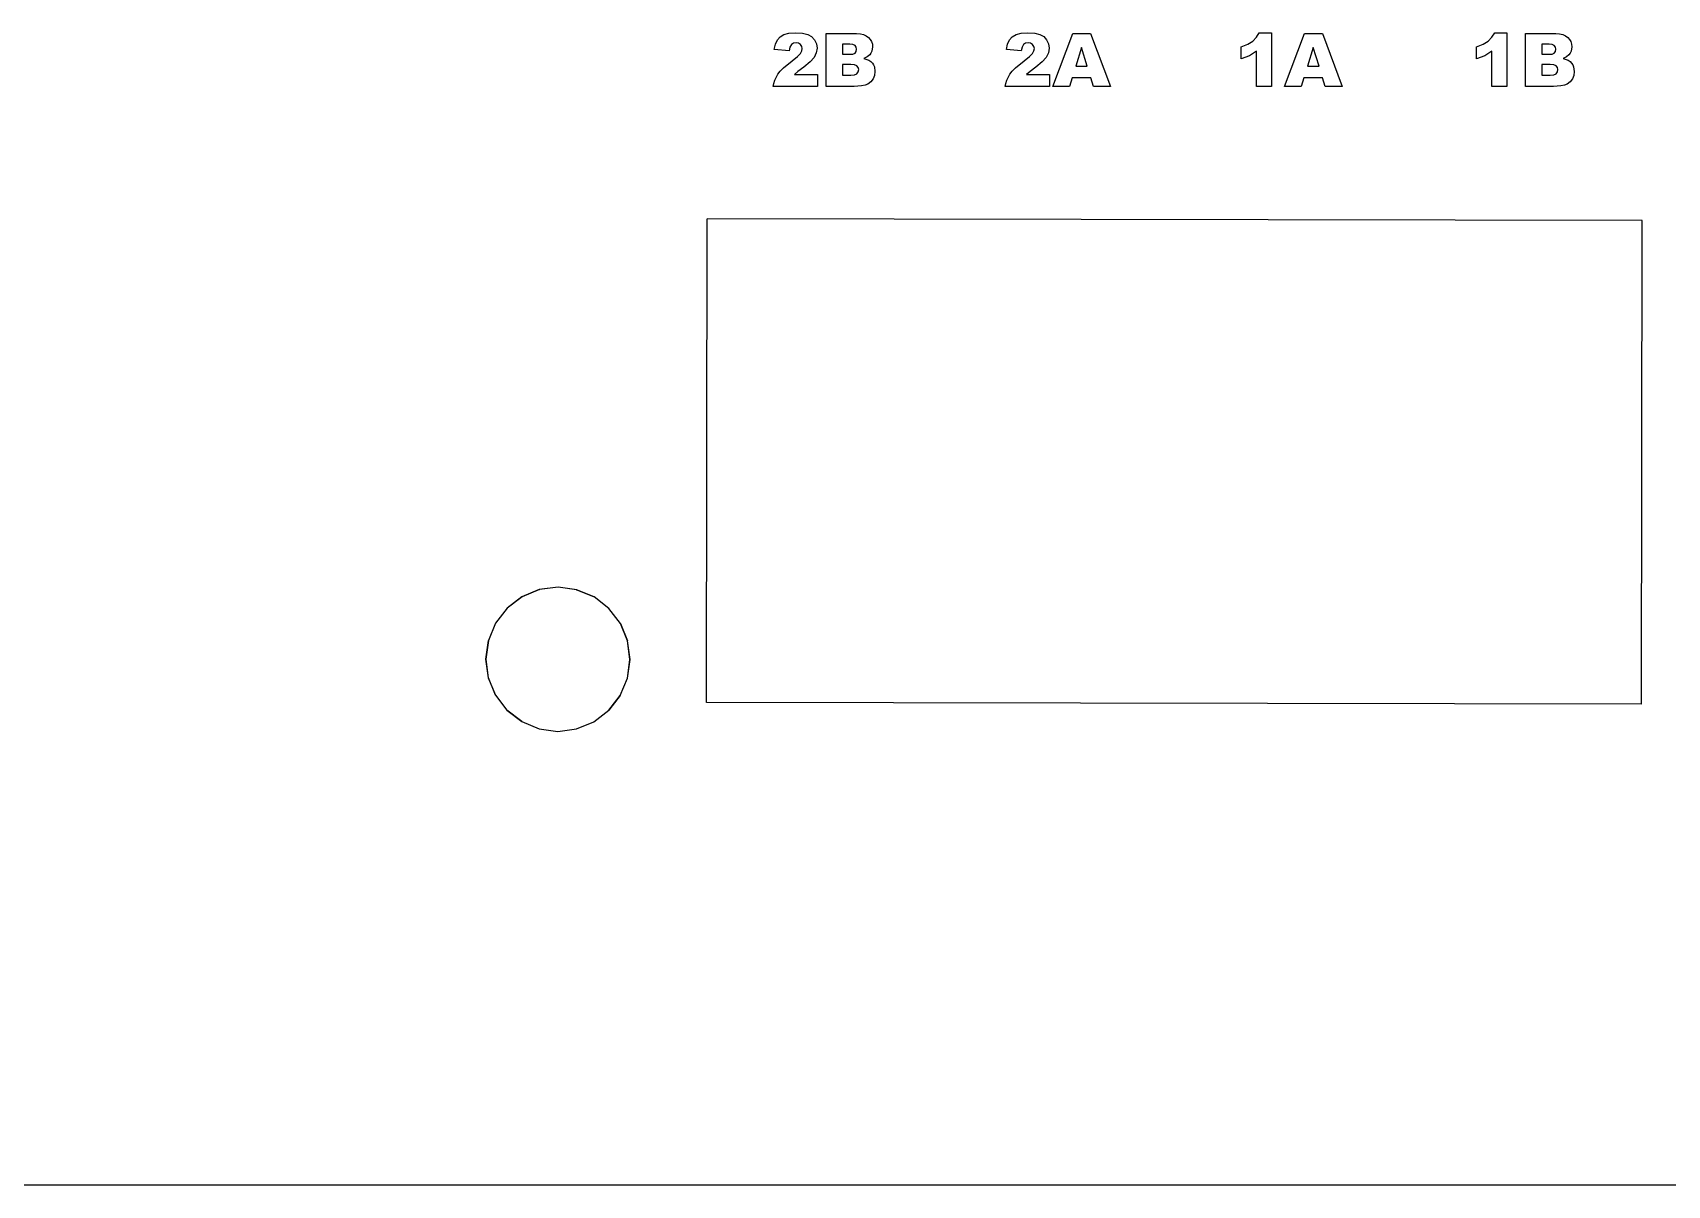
# Model space of a CAD drawing. Header units: metres. Extents: x 0 to 5.2, y 0 to 2.14.
# Drawn here: x 2.843 to 4.385, y 0 to 1.088 of the extents above; entities that cross this region are included whole.
import ezdxf

# ---------------------------------------------------------------- set-up
doc = ezdxf.new("R2010")
doc.units = ezdxf.units.M

msp = doc.modelspace()

# ---------------------------------------------------------------- linework, layer by layer
at = {"layer": '1A'}
for p, q in [((3.9893, 1.0774, 0.0626), (3.994, 1.0803, 0.0626)), ((3.9893, 1.0774, 0.0946), (3.994, 1.0803, 0.0946)), ((3.994, 1.0803, 0.0626), (3.9975, 1.0839, 0.0626)), ((3.994, 1.0803, 0.0946), (3.9975, 1.0839, 0.0946)), ((3.994, 1.0803, 0.0626), (3.994, 1.0803, 0.0946)), ((3.9975, 1.0839, 0.0626), (4.0002, 1.0882, 0.0626)), ((3.9975, 1.0839, 0.0946), (4.0002, 1.0882, 0.0946)), ((3.9975, 1.0839, 0.0626), (3.9975, 1.0839, 0.0946)), ((4.0002, 1.0882, 0.0626), (4.0117, 1.0882, 0.0626)), ((4.0002, 1.0882, 0.0946), (4.0117, 1.0882, 0.0946)), ((4.0002, 1.0882, 0.0626), (4.0002, 1.0882, 0.0946)), ((4.0117, 1.0882, 0.0626), (4.0117, 1.0374, 0.0625)), ((4.0117, 1.0882, 0.0946), (4.0117, 1.0374, 0.0945)), ((4.0117, 1.0882, 0.0626), (4.0117, 1.0882, 0.0946)), ((4.024, 1.0374, 0.0625), (4.0428, 1.0874, 0.0626)), ((4.024, 1.0374, 0.0945), (4.0428, 1.0874, 0.0946)), ((4.0428, 1.0874, 0.0626), (4.0597, 1.0874, 0.0626)), ((4.0428, 1.0874, 0.0946), (4.0597, 1.0874, 0.0946)), ((4.0428, 1.0874, 0.0626), (4.0428, 1.0874, 0.0946)), ((4.0597, 1.0874, 0.0626), (4.0784, 1.0374, 0.0625)), ((4.0597, 1.0874, 0.0946), (4.0784, 1.0374, 0.0945)), ((4.0597, 1.0874, 0.0626), (4.0597, 1.0874, 0.0946)), ((3.983, 1.0748, 0.0626), (3.9893, 1.0774, 0.0626)), ((3.983, 1.0748, 0.0946), (3.9893, 1.0774, 0.0946)), ((3.983, 1.0634, 0.0626), (3.983, 1.0748, 0.0626)), ((3.983, 1.0634, 0.0946), (3.983, 1.0748, 0.0946)), ((3.983, 1.0748, 0.0626), (3.983, 1.0748, 0.0946)), ((3.991, 1.0665, 0.0626), (3.983, 1.0634, 0.0626)), ((3.991, 1.0665, 0.0946), (3.983, 1.0634, 0.0946)), ((3.9893, 1.0774, 0.0626), (3.9893, 1.0774, 0.0946)), ((3.9976, 1.0707, 0.0626), (3.991, 1.0665, 0.0626)), ((3.9976, 1.0707, 0.0946), (3.991, 1.0665, 0.0946)), ((3.991, 1.0665, 0.0626), (3.991, 1.0665, 0.0946)), ((3.9976, 1.0374, 0.0625), (3.9976, 1.0707, 0.0626)), ((3.9976, 1.0374, 0.0945), (3.9976, 1.0707, 0.0946)), ((3.9976, 1.0707, 0.0626), (3.9976, 1.0707, 0.0946)), ((4.051, 1.0744, 0.0626), (4.0456, 1.0565, 0.0625)), ((4.051, 1.0744, 0.0946), (4.0456, 1.0565, 0.0945)), ((4.0566, 1.0565, 0.0625), (4.051, 1.0744, 0.0626)), ((4.0566, 1.0565, 0.0945), (4.051, 1.0744, 0.0946)), ((4.051, 1.0744, 0.0626), (4.051, 1.0744, 0.0946)), ((3.983, 1.0634, 0.0626), (3.983, 1.0634, 0.0946)), ((4.0456, 1.0565, 0.0625), (4.0566, 1.0565, 0.0625)), ((4.0456, 1.0565, 0.0945), (4.0566, 1.0565, 0.0945)), ((4.0456, 1.0565, 0.0625), (4.0456, 1.0565, 0.0945)), ((4.0566, 1.0565, 0.0625), (4.0566, 1.0565, 0.0945)), ((4.0117, 1.0374, 0.0625), (3.9976, 1.0374, 0.0625)), ((4.0117, 1.0374, 0.0945), (3.9976, 1.0374, 0.0945)), ((3.9976, 1.0374, 0.0625), (3.9976, 1.0374, 0.0945)), ((4.0117, 1.0374, 0.0625), (4.0117, 1.0374, 0.0945)), ((4.0398, 1.0374, 0.0625), (4.024, 1.0374, 0.0625)), ((4.0398, 1.0374, 0.0945), (4.024, 1.0374, 0.0945)), ((4.024, 1.0374, 0.0625), (4.024, 1.0374, 0.0945)), ((4.0422, 1.0456, 0.0625), (4.0398, 1.0374, 0.0625)), ((4.0422, 1.0456, 0.0945), (4.0398, 1.0374, 0.0945)), ((4.0398, 1.0374, 0.0625), (4.0398, 1.0374, 0.0945)), ((4.0598, 1.0456, 0.0625), (4.0422, 1.0456, 0.0625)), ((4.0598, 1.0456, 0.0945), (4.0422, 1.0456, 0.0945)), ((4.0422, 1.0456, 0.0625), (4.0422, 1.0456, 0.0945)), ((4.0623, 1.0374, 0.0625), (4.0598, 1.0456, 0.0625)), ((4.0623, 1.0374, 0.0945), (4.0598, 1.0456, 0.0945)), ((4.0598, 1.0456, 0.0625), (4.0598, 1.0456, 0.0945)), ((4.0784, 1.0374, 0.0625), (4.0623, 1.0374, 0.0625)), ((4.0784, 1.0374, 0.0945), (4.0623, 1.0374, 0.0945)), ((4.0623, 1.0374, 0.0625), (4.0623, 1.0374, 0.0945)), ((4.0784, 1.0374, 0.0625), (4.0784, 1.0374, 0.0945))]:
    msp.add_line(p, q, dxfattribs=at)
at = {"layer": '1B'}
for p, q in [((4.2115, 1.0774, 0.0626), (4.2162, 1.0803, 0.0626)), ((4.2115, 1.0774, 0.0946), (4.2162, 1.0803, 0.0946)), ((4.2162, 1.0803, 0.0626), (4.2197, 1.0839, 0.0626)), ((4.2162, 1.0803, 0.0946), (4.2197, 1.0839, 0.0946)), ((4.2162, 1.0803, 0.0626), (4.2162, 1.0803, 0.0946)), ((4.2197, 1.0839, 0.0626), (4.2224, 1.0882, 0.0626)), ((4.2197, 1.0839, 0.0946), (4.2224, 1.0882, 0.0946)), ((4.2197, 1.0839, 0.0626), (4.2197, 1.0839, 0.0946)), ((4.2224, 1.0882, 0.0626), (4.2339, 1.0882, 0.0626)), ((4.2224, 1.0882, 0.0946), (4.2339, 1.0882, 0.0946)), ((4.2224, 1.0882, 0.0626), (4.2224, 1.0882, 0.0946)), ((4.2339, 1.0882, 0.0626), (4.2339, 1.0374, 0.0625)), ((4.2339, 1.0882, 0.0946), (4.2339, 1.0374, 0.0945)), ((4.2339, 1.0882, 0.0626), (4.2339, 1.0882, 0.0946)), ((4.2513, 1.0874, 0.0626), (4.2802, 1.0874, 0.0626)), ((4.2513, 1.0374, 0.0625), (4.2513, 1.0874, 0.0626)), ((4.2513, 1.0874, 0.0946), (4.2802, 1.0874, 0.0946)), ((4.2513, 1.0374, 0.0945), (4.2513, 1.0874, 0.0946)), ((4.2513, 1.0874, 0.0626), (4.2513, 1.0874, 0.0946)), ((4.2802, 1.0874, 0.0626), (4.2836, 1.0872, 0.0626)), ((4.2802, 1.0874, 0.0946), (4.2836, 1.0872, 0.0946)), ((4.2802, 1.0874, 0.0626), (4.2802, 1.0874, 0.0946)), ((4.2836, 1.0872, 0.0626), (4.2866, 1.0865, 0.0626)), ((4.2836, 1.0872, 0.0946), (4.2866, 1.0865, 0.0946)), ((4.2836, 1.0872, 0.0626), (4.2836, 1.0872, 0.0946)), ((4.2866, 1.0865, 0.0626), (4.2891, 1.0854, 0.0626)), ((4.2866, 1.0865, 0.0946), (4.2891, 1.0854, 0.0946)), ((4.2866, 1.0865, 0.0626), (4.2866, 1.0865, 0.0946)), ((4.2891, 1.0854, 0.0626), (4.2913, 1.0838, 0.0626)), ((4.2891, 1.0854, 0.0946), (4.2913, 1.0838, 0.0946)), ((4.2891, 1.0854, 0.0626), (4.2891, 1.0854, 0.0946)), ((4.2913, 1.0838, 0.0626), (4.293, 1.0819, 0.0626)), ((4.2913, 1.0838, 0.0946), (4.293, 1.0819, 0.0946)), ((4.2913, 1.0838, 0.0626), (4.2913, 1.0838, 0.0946)), ((4.293, 1.0819, 0.0626), (4.2942, 1.0798, 0.0626)), ((4.293, 1.0819, 0.0946), (4.2942, 1.0798, 0.0946)), ((4.293, 1.0819, 0.0626), (4.293, 1.0819, 0.0946)), ((4.2052, 1.0748, 0.0626), (4.2115, 1.0774, 0.0626)), ((4.2052, 1.0748, 0.0946), (4.2115, 1.0774, 0.0946)), ((4.2052, 1.0634, 0.0626), (4.2052, 1.0748, 0.0626)), ((4.2052, 1.0634, 0.0946), (4.2052, 1.0748, 0.0946)), ((4.2052, 1.0748, 0.0626), (4.2052, 1.0748, 0.0946)), ((4.2132, 1.0665, 0.0626), (4.2052, 1.0634, 0.0626)), ((4.2132, 1.0665, 0.0946), (4.2052, 1.0634, 0.0946)), ((4.2115, 1.0774, 0.0626), (4.2115, 1.0774, 0.0946)), ((4.2198, 1.0707, 0.0626), (4.2132, 1.0665, 0.0626)), ((4.2198, 1.0707, 0.0946), (4.2132, 1.0665, 0.0946)), ((4.2132, 1.0665, 0.0626), (4.2132, 1.0665, 0.0946)), ((4.2198, 1.0374, 0.0625), (4.2198, 1.0707, 0.0626)), ((4.2198, 1.0374, 0.0945), (4.2198, 1.0707, 0.0946)), ((4.2198, 1.0707, 0.0626), (4.2198, 1.0707, 0.0946)), ((4.2737, 1.0773, 0.0626), (4.2669, 1.0773, 0.0626)), ((4.2669, 1.0773, 0.0626), (4.2669, 1.0678, 0.0626)), ((4.2737, 1.0773, 0.0946), (4.2669, 1.0773, 0.0946)), ((4.2669, 1.0773, 0.0946), (4.2669, 1.0678, 0.0946)), ((4.2669, 1.0773, 0.0626), (4.2669, 1.0773, 0.0946)), ((4.2669, 1.0678, 0.0626), (4.2736, 1.0678, 0.0626)), ((4.2669, 1.0678, 0.0946), (4.2736, 1.0678, 0.0946)), ((4.2669, 1.0678, 0.0626), (4.2669, 1.0678, 0.0946)), ((4.2736, 1.0678, 0.0626), (4.2766, 1.0681, 0.0626)), ((4.2736, 1.0678, 0.0946), (4.2766, 1.0681, 0.0946)), ((4.2736, 1.0678, 0.0626), (4.2736, 1.0678, 0.0946)), ((4.2767, 1.077, 0.0626), (4.2737, 1.0773, 0.0626)), ((4.2767, 1.077, 0.0946), (4.2737, 1.0773, 0.0946)), ((4.2737, 1.0773, 0.0626), (4.2737, 1.0773, 0.0946)), ((4.2766, 1.0681, 0.0626), (4.2786, 1.069, 0.0626)), ((4.2766, 1.0681, 0.0946), (4.2786, 1.069, 0.0946)), ((4.2766, 1.0681, 0.0626), (4.2766, 1.0681, 0.0946)), ((4.2786, 1.076, 0.0626), (4.2767, 1.077, 0.0626)), ((4.2786, 1.076, 0.0946), (4.2767, 1.077, 0.0946)), ((4.2767, 1.077, 0.0626), (4.2767, 1.077, 0.0946)), ((4.2797, 1.0746, 0.0626), (4.2786, 1.076, 0.0626)), ((4.2797, 1.0746, 0.0946), (4.2786, 1.076, 0.0946)), ((4.2786, 1.076, 0.0626), (4.2786, 1.076, 0.0946)), ((4.2786, 1.069, 0.0626), (4.2797, 1.0705, 0.0626)), ((4.2786, 1.069, 0.0946), (4.2797, 1.0705, 0.0946)), ((4.2786, 1.069, 0.0626), (4.2786, 1.069, 0.0946)), ((4.28, 1.0726, 0.0626), (4.2797, 1.0746, 0.0626)), ((4.28, 1.0726, 0.0946), (4.2797, 1.0746, 0.0946)), ((4.2797, 1.0746, 0.0626), (4.2797, 1.0746, 0.0946)), ((4.2797, 1.0705, 0.0626), (4.28, 1.0726, 0.0626)), ((4.2797, 1.0705, 0.0946), (4.28, 1.0726, 0.0946)), ((4.2797, 1.0705, 0.0626), (4.2797, 1.0705, 0.0946)), ((4.28, 1.0726, 0.0626), (4.28, 1.0726, 0.0946)), ((4.2901, 1.0654, 0.0626), (4.287, 1.064, 0.0626)), ((4.2901, 1.0654, 0.0946), (4.287, 1.064, 0.0946)), ((4.2924, 1.0673, 0.0626), (4.2901, 1.0654, 0.0626)), ((4.2924, 1.0673, 0.0946), (4.2901, 1.0654, 0.0946)), ((4.2901, 1.0654, 0.0626), (4.2901, 1.0654, 0.0946)), ((4.2936, 1.069, 0.0626), (4.2924, 1.0673, 0.0626)), ((4.2936, 1.069, 0.0946), (4.2924, 1.0673, 0.0946)), ((4.2924, 1.0673, 0.0626), (4.2924, 1.0673, 0.0946)), ((4.2945, 1.0708, 0.0626), (4.2936, 1.069, 0.0626)), ((4.2945, 1.0708, 0.0946), (4.2936, 1.069, 0.0946)), ((4.2936, 1.069, 0.0626), (4.2936, 1.069, 0.0946)), ((4.2942, 1.0798, 0.0626), (4.2949, 1.0775, 0.0626)), ((4.2942, 1.0798, 0.0946), (4.2949, 1.0775, 0.0946)), ((4.2942, 1.0798, 0.0626), (4.2942, 1.0798, 0.0946)), ((4.2952, 1.0749, 0.0626), (4.2945, 1.0708, 0.0626)), ((4.2952, 1.0749, 0.0946), (4.2945, 1.0708, 0.0946)), ((4.2945, 1.0708, 0.0626), (4.2945, 1.0708, 0.0946)), ((4.2949, 1.0775, 0.0626), (4.2952, 1.0749, 0.0626)), ((4.2949, 1.0775, 0.0946), (4.2952, 1.0749, 0.0946)), ((4.2949, 1.0775, 0.0626), (4.2949, 1.0775, 0.0946)), ((4.2952, 1.0749, 0.0626), (4.2952, 1.0749, 0.0946)), ((4.2052, 1.0634, 0.0626), (4.2052, 1.0634, 0.0946)), ((4.2747, 1.0583, 0.0625), (4.2669, 1.0583, 0.0625)), ((4.2669, 1.0583, 0.0625), (4.2669, 1.0481, 0.0625)), ((4.2747, 1.0583, 0.0945), (4.2669, 1.0583, 0.0945)), ((4.2669, 1.0583, 0.0945), (4.2669, 1.0481, 0.0945)), ((4.2669, 1.0583, 0.0625), (4.2669, 1.0583, 0.0945)), ((4.2782, 1.0579, 0.0625), (4.2747, 1.0583, 0.0625)), ((4.2782, 1.0579, 0.0945), (4.2747, 1.0583, 0.0945)), ((4.2747, 1.0583, 0.0625), (4.2747, 1.0583, 0.0945)), ((4.2781, 1.0485, 0.0625), (4.2804, 1.0495, 0.0625)), ((4.2781, 1.0485, 0.0945), (4.2804, 1.0495, 0.0945)), ((4.2804, 1.0569, 0.0625), (4.2782, 1.0579, 0.0625)), ((4.2804, 1.0569, 0.0945), (4.2782, 1.0579, 0.0945)), ((4.2782, 1.0579, 0.0625), (4.2782, 1.0579, 0.0945)), ((4.2816, 1.0554, 0.0625), (4.2804, 1.0569, 0.0625)), ((4.2816, 1.0553, 0.0945), (4.2804, 1.0569, 0.0945)), ((4.2804, 1.0569, 0.0625), (4.2804, 1.0569, 0.0945)), ((4.2804, 1.0495, 0.0625), (4.2816, 1.0512, 0.0625)), ((4.2804, 1.0495, 0.0945), (4.2816, 1.0512, 0.0945)), ((4.2804, 1.0495, 0.0625), (4.2804, 1.0495, 0.0945)), ((4.282, 1.0534, 0.0625), (4.2816, 1.0554, 0.0625)), ((4.2816, 1.0554, 0.0625), (4.2816, 1.0553, 0.0945)), ((4.282, 1.0534, 0.0945), (4.2816, 1.0553, 0.0945)), ((4.2816, 1.0512, 0.0625), (4.282, 1.0534, 0.0625)), ((4.2816, 1.0512, 0.0945), (4.282, 1.0534, 0.0945)), ((4.2816, 1.0512, 0.0625), (4.2816, 1.0512, 0.0945)), ((4.282, 1.0534, 0.0625), (4.282, 1.0534, 0.0945)), ((4.287, 1.064, 0.0626), (4.2917, 1.0622, 0.0625)), ((4.287, 1.064, 0.0946), (4.2917, 1.0622, 0.0945)), ((4.287, 1.064, 0.0626), (4.287, 1.064, 0.0946)), ((4.2917, 1.0622, 0.0625), (4.2935, 1.061, 0.0625)), ((4.2917, 1.0622, 0.0945), (4.2935, 1.061, 0.0945)), ((4.2917, 1.0622, 0.0625), (4.2917, 1.0622, 0.0945)), ((4.2935, 1.061, 0.0625), (4.2949, 1.0595, 0.0625)), ((4.2935, 1.061, 0.0945), (4.2949, 1.0595, 0.0945)), ((4.2935, 1.061, 0.0625), (4.2935, 1.061, 0.0945)), ((4.2949, 1.0595, 0.0625), (4.2961, 1.0579, 0.0625)), ((4.2949, 1.0595, 0.0945), (4.2961, 1.0579, 0.0945)), ((4.2949, 1.0595, 0.0625), (4.2949, 1.0595, 0.0945)), ((4.2961, 1.0579, 0.0625), (4.2968, 1.056, 0.0625)), ((4.2961, 1.0579, 0.0945), (4.2968, 1.056, 0.0945)), ((4.2961, 1.0579, 0.0625), (4.2961, 1.0579, 0.0945)), ((4.2968, 1.056, 0.0625), (4.2975, 1.0516, 0.0625)), ((4.2968, 1.056, 0.0945), (4.2975, 1.0516, 0.0945)), ((4.2968, 1.056, 0.0625), (4.2968, 1.056, 0.0945)), ((4.2975, 1.0516, 0.0625), (4.297, 1.0479, 0.0625)), ((4.2975, 1.0516, 0.0945), (4.297, 1.0479, 0.0945)), ((4.2975, 1.0516, 0.0625), (4.2975, 1.0516, 0.0945)), ((4.2339, 1.0374, 0.0625), (4.2198, 1.0374, 0.0625)), ((4.2339, 1.0374, 0.0945), (4.2198, 1.0374, 0.0945)), ((4.2198, 1.0374, 0.0625), (4.2198, 1.0374, 0.0945)), ((4.2339, 1.0374, 0.0625), (4.2339, 1.0374, 0.0945)), ((4.2779, 1.0374, 0.0625), (4.2513, 1.0374, 0.0625)), ((4.2779, 1.0374, 0.0945), (4.2513, 1.0374, 0.0945)), ((4.2513, 1.0374, 0.0625), (4.2513, 1.0374, 0.0945)), ((4.2669, 1.0481, 0.0625), (4.2747, 1.0481, 0.0625)), ((4.2669, 1.0481, 0.0945), (4.2747, 1.0481, 0.0945)), ((4.2669, 1.0481, 0.0625), (4.2669, 1.0481, 0.0945)), ((4.2747, 1.0481, 0.0625), (4.2781, 1.0485, 0.0625)), ((4.2747, 1.0481, 0.0945), (4.2781, 1.0485, 0.0945)), ((4.2747, 1.0481, 0.0625), (4.2747, 1.0481, 0.0945)), ((4.2849, 1.0381, 0.0625), (4.2779, 1.0374, 0.0625)), ((4.2849, 1.0381, 0.0945), (4.2779, 1.0374, 0.0945)), ((4.2779, 1.0374, 0.0625), (4.2779, 1.0374, 0.0945)), ((4.2781, 1.0485, 0.0625), (4.2781, 1.0485, 0.0945)), ((4.2883, 1.0387, 0.0625), (4.2849, 1.0381, 0.0625)), ((4.2883, 1.0387, 0.0945), (4.2849, 1.0381, 0.0945)), ((4.2849, 1.0381, 0.0625), (4.2849, 1.0381, 0.0945)), ((4.2907, 1.0397, 0.0625), (4.2883, 1.0387, 0.0625)), ((4.2907, 1.0397, 0.0945), (4.2883, 1.0387, 0.0945)), ((4.2883, 1.0387, 0.0625), (4.2883, 1.0387, 0.0945)), ((4.2935, 1.0418, 0.0625), (4.2907, 1.0397, 0.0625)), ((4.2935, 1.0418, 0.0945), (4.2907, 1.0397, 0.0945)), ((4.2907, 1.0397, 0.0625), (4.2907, 1.0397, 0.0945)), ((4.2957, 1.0446, 0.0625), (4.2935, 1.0418, 0.0625)), ((4.2957, 1.0446, 0.0945), (4.2935, 1.0418, 0.0945)), ((4.2935, 1.0418, 0.0625), (4.2935, 1.0418, 0.0945)), ((4.297, 1.0479, 0.0625), (4.2957, 1.0446, 0.0625)), ((4.297, 1.0479, 0.0945), (4.2957, 1.0446, 0.0945)), ((4.2957, 1.0446, 0.0625), (4.2957, 1.0446, 0.0945)), ((4.297, 1.0479, 0.0625), (4.297, 1.0479, 0.0945))]:
    msp.add_line(p, q, dxfattribs=at)
at = {"layer": '2A'}
for p, q in [((3.7626, 1.0775, 0.0626), (3.7645, 1.0814, 0.0626)), ((3.7626, 1.0775, 0.0946), (3.7645, 1.0814, 0.0946)), ((3.7645, 1.0814, 0.0626), (3.7671, 1.0843, 0.0626)), ((3.7645, 1.0814, 0.0946), (3.7671, 1.0843, 0.0946)), ((3.7645, 1.0814, 0.0626), (3.7645, 1.0814, 0.0946)), ((3.7671, 1.0843, 0.0626), (3.7706, 1.0865, 0.0626)), ((3.7671, 1.0843, 0.0946), (3.7706, 1.0865, 0.0946)), ((3.7671, 1.0843, 0.0626), (3.7671, 1.0843, 0.0946)), ((3.7706, 1.0865, 0.0626), (3.7754, 1.0878, 0.0626)), ((3.7706, 1.0865, 0.0946), (3.7754, 1.0878, 0.0946)), ((3.7706, 1.0865, 0.0626), (3.7706, 1.0865, 0.0946)), ((3.7754, 1.0878, 0.0626), (3.7816, 1.0882, 0.0626)), ((3.7754, 1.0878, 0.0946), (3.7816, 1.0882, 0.0946)), ((3.7754, 1.0878, 0.0626), (3.7754, 1.0878, 0.0946)), ((3.7816, 1.0882, 0.0626), (3.7882, 1.0878, 0.0626)), ((3.7816, 1.0882, 0.0946), (3.7882, 1.0878, 0.0946)), ((3.7816, 1.0882, 0.0626), (3.7816, 1.0882, 0.0946)), ((3.7882, 1.0878, 0.0626), (3.7931, 1.0866, 0.0626)), ((3.7882, 1.0878, 0.0946), (3.7931, 1.0866, 0.0946)), ((3.7882, 1.0878, 0.0626), (3.7882, 1.0878, 0.0946)), ((3.7931, 1.0866, 0.0626), (3.7967, 1.0845, 0.0626)), ((3.7931, 1.0866, 0.0946), (3.7967, 1.0845, 0.0946)), ((3.7931, 1.0866, 0.0626), (3.7931, 1.0866, 0.0946)), ((3.7967, 1.0845, 0.0626), (3.7995, 1.0814, 0.0626)), ((3.7967, 1.0845, 0.0946), (3.7995, 1.0814, 0.0946)), ((3.7967, 1.0845, 0.0626), (3.7967, 1.0845, 0.0946)), ((3.7995, 1.0814, 0.0626), (3.8012, 1.0778, 0.0626)), ((3.7995, 1.0814, 0.0946), (3.8012, 1.0778, 0.0946)), ((3.7995, 1.0814, 0.0626), (3.7995, 1.0814, 0.0946)), ((3.8053, 1.0374, 0.0625), (3.8241, 1.0874, 0.0626)), ((3.8053, 1.0374, 0.0945), (3.8241, 1.0874, 0.0946)), ((3.8241, 1.0874, 0.0626), (3.841, 1.0874, 0.0626)), ((3.8241, 1.0874, 0.0946), (3.841, 1.0874, 0.0946)), ((3.8241, 1.0874, 0.0626), (3.8241, 1.0874, 0.0946)), ((3.841, 1.0874, 0.0626), (3.8597, 1.0374, 0.0625)), ((3.841, 1.0874, 0.0946), (3.8597, 1.0374, 0.0945)), ((3.841, 1.0874, 0.0626), (3.841, 1.0874, 0.0946)), ((3.7615, 1.0723, 0.0626), (3.7626, 1.0775, 0.0626)), ((3.7615, 1.0723, 0.0946), (3.7626, 1.0775, 0.0946)), ((3.7754, 1.0712, 0.0626), (3.7615, 1.0723, 0.0626)), ((3.7754, 1.0712, 0.0946), (3.7615, 1.0723, 0.0946)), ((3.7615, 1.0723, 0.0626), (3.7615, 1.0723, 0.0946)), ((3.7626, 1.0775, 0.0626), (3.7626, 1.0775, 0.0946)), ((3.7763, 1.0747, 0.0626), (3.7754, 1.0712, 0.0626)), ((3.7763, 1.0747, 0.0946), (3.7754, 1.0712, 0.0946)), ((3.7754, 1.0712, 0.0626), (3.7754, 1.0712, 0.0946)), ((3.7777, 1.0771, 0.0626), (3.7763, 1.0747, 0.0626)), ((3.7777, 1.0771, 0.0946), (3.7763, 1.0747, 0.0946)), ((3.7763, 1.0747, 0.0626), (3.7763, 1.0747, 0.0946)), ((3.7796, 1.0783, 0.0626), (3.7777, 1.0771, 0.0626)), ((3.7796, 1.0783, 0.0946), (3.7777, 1.0771, 0.0946)), ((3.7777, 1.0771, 0.0626), (3.7777, 1.0771, 0.0946)), ((3.7784, 1.0618, 0.0625), (3.7834, 1.0658, 0.0626)), ((3.7784, 1.0618, 0.0945), (3.7834, 1.0658, 0.0946)), ((3.782, 1.0787, 0.0626), (3.7796, 1.0783, 0.0626)), ((3.782, 1.0787, 0.0946), (3.7796, 1.0783, 0.0946)), ((3.7796, 1.0783, 0.0626), (3.7796, 1.0783, 0.0946)), ((3.7844, 1.0783, 0.0626), (3.782, 1.0787, 0.0626)), ((3.7844, 1.0783, 0.0946), (3.782, 1.0787, 0.0946)), ((3.782, 1.0787, 0.0626), (3.782, 1.0787, 0.0946)), ((3.7834, 1.0658, 0.0626), (3.7862, 1.0687, 0.0626)), ((3.7834, 1.0658, 0.0946), (3.7862, 1.0687, 0.0946)), ((3.7834, 1.0658, 0.0626), (3.7834, 1.0658, 0.0946)), ((3.7863, 1.0771, 0.0626), (3.7844, 1.0783, 0.0626)), ((3.7863, 1.0771, 0.0946), (3.7844, 1.0783, 0.0946)), ((3.7844, 1.0783, 0.0626), (3.7844, 1.0783, 0.0946)), ((3.7862, 1.0687, 0.0626), (3.7875, 1.071, 0.0626)), ((3.7862, 1.0687, 0.0946), (3.7875, 1.071, 0.0946)), ((3.7862, 1.0687, 0.0626), (3.7862, 1.0687, 0.0946)), ((3.7875, 1.0753, 0.0626), (3.7863, 1.0771, 0.0626)), ((3.7875, 1.0753, 0.0946), (3.7863, 1.0771, 0.0946)), ((3.7863, 1.0771, 0.0626), (3.7863, 1.0771, 0.0946)), ((3.788, 1.0732, 0.0626), (3.7875, 1.0753, 0.0626)), ((3.788, 1.0732, 0.0946), (3.7875, 1.0753, 0.0946)), ((3.7875, 1.0753, 0.0626), (3.7875, 1.0753, 0.0946)), ((3.7875, 1.071, 0.0626), (3.788, 1.0732, 0.0626)), ((3.7875, 1.071, 0.0946), (3.788, 1.0732, 0.0946)), ((3.7875, 1.071, 0.0626), (3.7875, 1.071, 0.0946)), ((3.788, 1.0732, 0.0626), (3.788, 1.0732, 0.0946)), ((3.7991, 1.0649, 0.0626), (3.7954, 1.0606, 0.0625)), ((3.7991, 1.0649, 0.0946), (3.7954, 1.0606, 0.0945)), ((3.8011, 1.0692, 0.0626), (3.7991, 1.0649, 0.0626)), ((3.8011, 1.0692, 0.0946), (3.7991, 1.0649, 0.0946)), ((3.7991, 1.0649, 0.0626), (3.7991, 1.0649, 0.0946)), ((3.8018, 1.0737, 0.0626), (3.8011, 1.0692, 0.0626)), ((3.8018, 1.0737, 0.0946), (3.8011, 1.0692, 0.0946)), ((3.8011, 1.0692, 0.0626), (3.8011, 1.0692, 0.0946)), ((3.8012, 1.0778, 0.0626), (3.8018, 1.0737, 0.0626)), ((3.8012, 1.0778, 0.0946), (3.8018, 1.0737, 0.0946)), ((3.8012, 1.0778, 0.0626), (3.8012, 1.0778, 0.0946)), ((3.8018, 1.0737, 0.0626), (3.8018, 1.0737, 0.0946)), ((3.8323, 1.0744, 0.0626), (3.8269, 1.0565, 0.0625)), ((3.8323, 1.0744, 0.0946), (3.8269, 1.0565, 0.0945)), ((3.8379, 1.0565, 0.0625), (3.8323, 1.0744, 0.0626)), ((3.8379, 1.0565, 0.0945), (3.8323, 1.0744, 0.0946)), ((3.8323, 1.0744, 0.0626), (3.8323, 1.0744, 0.0946)), ((3.7648, 1.049, 0.0625), (3.767, 1.0518, 0.0625)), ((3.7648, 1.049, 0.0945), (3.767, 1.0518, 0.0945)), ((3.767, 1.0518, 0.0625), (3.77, 1.0549, 0.0625)), ((3.767, 1.0518, 0.0945), (3.77, 1.0549, 0.0945)), ((3.767, 1.0518, 0.0625), (3.767, 1.0518, 0.0945)), ((3.77, 1.0549, 0.0625), (3.7784, 1.0618, 0.0625)), ((3.77, 1.0549, 0.0945), (3.7784, 1.0618, 0.0945)), ((3.77, 1.0549, 0.0625), (3.77, 1.0549, 0.0945)), ((3.7784, 1.0618, 0.0625), (3.7784, 1.0618, 0.0945)), ((3.7838, 1.0517, 0.0625), (3.7805, 1.0487, 0.0625)), ((3.7838, 1.0517, 0.0945), (3.7805, 1.0487, 0.0945)), ((3.7894, 1.0558, 0.0625), (3.7838, 1.0517, 0.0625)), ((3.7894, 1.0558, 0.0945), (3.7838, 1.0517, 0.0945)), ((3.7838, 1.0517, 0.0625), (3.7838, 1.0517, 0.0945)), ((3.7954, 1.0606, 0.0625), (3.7894, 1.0558, 0.0625)), ((3.7954, 1.0606, 0.0945), (3.7894, 1.0558, 0.0945)), ((3.7894, 1.0558, 0.0625), (3.7894, 1.0558, 0.0945)), ((3.7954, 1.0606, 0.0625), (3.7954, 1.0606, 0.0945)), ((3.8269, 1.0565, 0.0625), (3.8379, 1.0565, 0.0625)), ((3.8269, 1.0565, 0.0945), (3.8379, 1.0565, 0.0945)), ((3.8269, 1.0565, 0.0625), (3.8269, 1.0565, 0.0945)), ((3.8379, 1.0565, 0.0625), (3.8379, 1.0565, 0.0945)), ((3.7605, 1.0374, 0.0625), (3.761, 1.0404, 0.0625)), ((3.7605, 1.0374, 0.0945), (3.761, 1.0404, 0.0945)), ((3.8021, 1.0374, 0.0625), (3.7605, 1.0374, 0.0625)), ((3.8021, 1.0374, 0.0945), (3.7605, 1.0374, 0.0945)), ((3.7605, 1.0374, 0.0625), (3.7605, 1.0374, 0.0945)), ((3.761, 1.0404, 0.0625), (3.7619, 1.0434, 0.0625)), ((3.761, 1.0404, 0.0945), (3.7619, 1.0434, 0.0945)), ((3.761, 1.0404, 0.0625), (3.761, 1.0404, 0.0945)), ((3.7619, 1.0434, 0.0625), (3.7648, 1.049, 0.0625)), ((3.7619, 1.0434, 0.0945), (3.7648, 1.049, 0.0945)), ((3.7619, 1.0434, 0.0625), (3.7619, 1.0434, 0.0945)), ((3.7648, 1.049, 0.0625), (3.7648, 1.049, 0.0945)), ((3.7805, 1.0487, 0.0625), (3.8021, 1.0487, 0.0625)), ((3.7805, 1.0487, 0.0945), (3.8021, 1.0487, 0.0945)), ((3.7805, 1.0487, 0.0625), (3.7805, 1.0487, 0.0945)), ((3.8021, 1.0487, 0.0625), (3.8021, 1.0374, 0.0625)), ((3.8021, 1.0487, 0.0945), (3.8021, 1.0374, 0.0945)), ((3.8021, 1.0487, 0.0625), (3.8021, 1.0487, 0.0945)), ((3.8021, 1.0374, 0.0625), (3.8021, 1.0374, 0.0945)), ((3.8211, 1.0374, 0.0625), (3.8053, 1.0374, 0.0625)), ((3.8211, 1.0374, 0.0945), (3.8053, 1.0374, 0.0945)), ((3.8053, 1.0374, 0.0625), (3.8053, 1.0374, 0.0945)), ((3.8235, 1.0456, 0.0625), (3.8211, 1.0374, 0.0625)), ((3.8235, 1.0456, 0.0945), (3.8211, 1.0374, 0.0945)), ((3.8211, 1.0374, 0.0625), (3.8211, 1.0374, 0.0945)), ((3.8411, 1.0456, 0.0625), (3.8235, 1.0456, 0.0625)), ((3.8411, 1.0456, 0.0945), (3.8235, 1.0456, 0.0945)), ((3.8235, 1.0456, 0.0625), (3.8235, 1.0456, 0.0945)), ((3.8436, 1.0374, 0.0625), (3.8411, 1.0456, 0.0625)), ((3.8436, 1.0374, 0.0945), (3.8411, 1.0456, 0.0945)), ((3.8411, 1.0456, 0.0625), (3.8411, 1.0456, 0.0945)), ((3.8597, 1.0374, 0.0625), (3.8436, 1.0374, 0.0625)), ((3.8597, 1.0374, 0.0945), (3.8436, 1.0374, 0.0945)), ((3.8436, 1.0374, 0.0625), (3.8436, 1.0374, 0.0945)), ((3.8597, 1.0374, 0.0625), (3.8597, 1.0374, 0.0945))]:
    msp.add_line(p, q, dxfattribs=at)
at = {"layer": '2B'}
for p, q in [((3.5436, 1.0775, 0.0626), (3.5455, 1.0814, 0.0626)), ((3.5436, 1.0775, 0.0946), (3.5455, 1.0814, 0.0946)), ((3.5455, 1.0814, 0.0626), (3.5481, 1.0843, 0.0626)), ((3.5455, 1.0814, 0.0946), (3.5481, 1.0843, 0.0946)), ((3.5455, 1.0814, 0.0626), (3.5455, 1.0814, 0.0946)), ((3.5481, 1.0843, 0.0626), (3.5516, 1.0865, 0.0626)), ((3.5481, 1.0843, 0.0946), (3.5516, 1.0865, 0.0946)), ((3.5481, 1.0843, 0.0626), (3.5481, 1.0843, 0.0946)), ((3.5516, 1.0865, 0.0626), (3.5563, 1.0878, 0.0626)), ((3.5516, 1.0865, 0.0946), (3.5563, 1.0878, 0.0946)), ((3.5516, 1.0865, 0.0626), (3.5516, 1.0865, 0.0946)), ((3.5563, 1.0878, 0.0626), (3.5626, 1.0882, 0.0626)), ((3.5563, 1.0878, 0.0946), (3.5626, 1.0882, 0.0946)), ((3.5563, 1.0878, 0.0626), (3.5563, 1.0878, 0.0946)), ((3.5626, 1.0882, 0.0626), (3.5691, 1.0878, 0.0626)), ((3.5626, 1.0882, 0.0946), (3.5691, 1.0878, 0.0946)), ((3.5626, 1.0882, 0.0626), (3.5626, 1.0882, 0.0946)), ((3.5691, 1.0878, 0.0626), (3.574, 1.0866, 0.0626)), ((3.5691, 1.0878, 0.0946), (3.574, 1.0866, 0.0946)), ((3.5691, 1.0878, 0.0626), (3.5691, 1.0878, 0.0946)), ((3.574, 1.0866, 0.0626), (3.5777, 1.0845, 0.0626)), ((3.574, 1.0866, 0.0946), (3.5777, 1.0845, 0.0946)), ((3.574, 1.0866, 0.0626), (3.574, 1.0866, 0.0946)), ((3.5777, 1.0845, 0.0626), (3.5804, 1.0814, 0.0626)), ((3.5777, 1.0845, 0.0946), (3.5804, 1.0814, 0.0946)), ((3.5777, 1.0845, 0.0626), (3.5777, 1.0845, 0.0946)), ((3.5804, 1.0814, 0.0626), (3.5822, 1.0778, 0.0626)), ((3.5804, 1.0814, 0.0946), (3.5822, 1.0778, 0.0946)), ((3.5804, 1.0814, 0.0626), (3.5804, 1.0814, 0.0946)), ((3.5913, 1.0874, 0.0626), (3.6202, 1.0874, 0.0626)), ((3.5913, 1.0374, 0.0625), (3.5913, 1.0874, 0.0626)), ((3.5913, 1.0874, 0.0946), (3.6202, 1.0874, 0.0946)), ((3.5913, 1.0374, 0.0945), (3.5913, 1.0874, 0.0946)), ((3.5913, 1.0874, 0.0626), (3.5913, 1.0874, 0.0946)), ((3.6202, 1.0874, 0.0626), (3.6237, 1.0872, 0.0626)), ((3.6202, 1.0874, 0.0946), (3.6237, 1.0872, 0.0946)), ((3.6202, 1.0874, 0.0626), (3.6202, 1.0874, 0.0946)), ((3.6237, 1.0872, 0.0626), (3.6266, 1.0865, 0.0626)), ((3.6237, 1.0872, 0.0946), (3.6266, 1.0865, 0.0946)), ((3.6237, 1.0872, 0.0626), (3.6237, 1.0872, 0.0946)), ((3.6266, 1.0865, 0.0626), (3.6292, 1.0854, 0.0626)), ((3.6266, 1.0865, 0.0946), (3.6292, 1.0854, 0.0946)), ((3.6266, 1.0865, 0.0626), (3.6266, 1.0865, 0.0946)), ((3.6292, 1.0854, 0.0626), (3.6313, 1.0838, 0.0626)), ((3.6292, 1.0854, 0.0946), (3.6313, 1.0838, 0.0946)), ((3.6292, 1.0854, 0.0626), (3.6292, 1.0854, 0.0946)), ((3.6313, 1.0838, 0.0626), (3.633, 1.0819, 0.0626)), ((3.6313, 1.0838, 0.0946), (3.633, 1.0819, 0.0946)), ((3.6313, 1.0838, 0.0626), (3.6313, 1.0838, 0.0946)), ((3.633, 1.0819, 0.0626), (3.6343, 1.0798, 0.0626)), ((3.633, 1.0819, 0.0946), (3.6343, 1.0798, 0.0946)), ((3.633, 1.0819, 0.0626), (3.633, 1.0819, 0.0946)), ((3.5424, 1.0723, 0.0626), (3.5436, 1.0775, 0.0626)), ((3.5424, 1.0723, 0.0946), (3.5436, 1.0775, 0.0946)), ((3.5564, 1.0712, 0.0626), (3.5424, 1.0723, 0.0626)), ((3.5564, 1.0712, 0.0946), (3.5424, 1.0723, 0.0946)), ((3.5424, 1.0723, 0.0626), (3.5424, 1.0723, 0.0946)), ((3.5436, 1.0775, 0.0626), (3.5436, 1.0775, 0.0946)), ((3.5572, 1.0747, 0.0626), (3.5564, 1.0712, 0.0626)), ((3.5572, 1.0747, 0.0946), (3.5564, 1.0712, 0.0946)), ((3.5564, 1.0712, 0.0626), (3.5564, 1.0712, 0.0946)), ((3.5586, 1.0771, 0.0626), (3.5572, 1.0747, 0.0626)), ((3.5586, 1.0771, 0.0946), (3.5572, 1.0747, 0.0946)), ((3.5572, 1.0747, 0.0626), (3.5572, 1.0747, 0.0946)), ((3.5606, 1.0783, 0.0626), (3.5586, 1.0771, 0.0626)), ((3.5606, 1.0783, 0.0946), (3.5586, 1.0771, 0.0946)), ((3.5586, 1.0771, 0.0626), (3.5586, 1.0771, 0.0946)), ((3.5594, 1.0618, 0.0625), (3.5644, 1.0658, 0.0626)), ((3.5594, 1.0618, 0.0945), (3.5644, 1.0658, 0.0946)), ((3.563, 1.0787, 0.0626), (3.5606, 1.0783, 0.0626)), ((3.563, 1.0787, 0.0946), (3.5606, 1.0783, 0.0946)), ((3.5606, 1.0783, 0.0626), (3.5606, 1.0783, 0.0946)), ((3.5653, 1.0783, 0.0626), (3.563, 1.0787, 0.0626)), ((3.5653, 1.0783, 0.0946), (3.563, 1.0787, 0.0946)), ((3.563, 1.0787, 0.0626), (3.563, 1.0787, 0.0946)), ((3.5644, 1.0658, 0.0626), (3.5672, 1.0687, 0.0626)), ((3.5644, 1.0658, 0.0946), (3.5672, 1.0687, 0.0946)), ((3.5644, 1.0658, 0.0626), (3.5644, 1.0658, 0.0946)), ((3.5672, 1.0771, 0.0626), (3.5653, 1.0783, 0.0626)), ((3.5672, 1.0771, 0.0946), (3.5653, 1.0783, 0.0946)), ((3.5653, 1.0783, 0.0626), (3.5653, 1.0783, 0.0946)), ((3.5685, 1.0753, 0.0626), (3.5672, 1.0771, 0.0626)), ((3.5685, 1.0753, 0.0946), (3.5672, 1.0771, 0.0946)), ((3.5672, 1.0771, 0.0626), (3.5672, 1.0771, 0.0946)), ((3.5672, 1.0687, 0.0626), (3.5685, 1.071, 0.0626)), ((3.5672, 1.0687, 0.0946), (3.5685, 1.071, 0.0946)), ((3.5672, 1.0687, 0.0626), (3.5672, 1.0687, 0.0946)), ((3.5689, 1.0732, 0.0626), (3.5685, 1.0753, 0.0626)), ((3.5689, 1.0732, 0.0946), (3.5685, 1.0753, 0.0946)), ((3.5685, 1.0753, 0.0626), (3.5685, 1.0753, 0.0946)), ((3.5685, 1.071, 0.0626), (3.5689, 1.0732, 0.0626)), ((3.5685, 1.071, 0.0946), (3.5689, 1.0732, 0.0946)), ((3.5685, 1.071, 0.0626), (3.5685, 1.071, 0.0946)), ((3.5689, 1.0732, 0.0626), (3.5689, 1.0732, 0.0946)), ((3.5801, 1.0649, 0.0626), (3.5763, 1.0606, 0.0625)), ((3.5801, 1.0649, 0.0946), (3.5763, 1.0606, 0.0945)), ((3.5821, 1.0692, 0.0626), (3.5801, 1.0649, 0.0626)), ((3.5821, 1.0692, 0.0946), (3.5801, 1.0649, 0.0946)), ((3.5801, 1.0649, 0.0626), (3.5801, 1.0649, 0.0946)), ((3.5828, 1.0737, 0.0626), (3.5821, 1.0692, 0.0626)), ((3.5828, 1.0737, 0.0946), (3.5821, 1.0692, 0.0946)), ((3.5821, 1.0692, 0.0626), (3.5821, 1.0692, 0.0946)), ((3.5822, 1.0778, 0.0626), (3.5828, 1.0737, 0.0626)), ((3.5822, 1.0778, 0.0946), (3.5828, 1.0737, 0.0946)), ((3.5822, 1.0778, 0.0626), (3.5822, 1.0778, 0.0946)), ((3.5828, 1.0737, 0.0626), (3.5828, 1.0737, 0.0946)), ((3.6137, 1.0773, 0.0626), (3.6069, 1.0773, 0.0626)), ((3.6069, 1.0773, 0.0626), (3.6069, 1.0678, 0.0626)), ((3.6137, 1.0773, 0.0946), (3.6069, 1.0773, 0.0946)), ((3.6069, 1.0773, 0.0946), (3.6069, 1.0678, 0.0946)), ((3.6069, 1.0773, 0.0626), (3.6069, 1.0773, 0.0946)), ((3.6069, 1.0678, 0.0626), (3.6136, 1.0678, 0.0626)), ((3.6069, 1.0678, 0.0946), (3.6136, 1.0678, 0.0946)), ((3.6069, 1.0678, 0.0626), (3.6069, 1.0678, 0.0946)), ((3.6136, 1.0678, 0.0626), (3.6167, 1.0681, 0.0626)), ((3.6136, 1.0678, 0.0946), (3.6167, 1.0681, 0.0946)), ((3.6136, 1.0678, 0.0626), (3.6136, 1.0678, 0.0946)), ((3.6167, 1.077, 0.0626), (3.6137, 1.0773, 0.0626)), ((3.6167, 1.077, 0.0946), (3.6137, 1.0773, 0.0946)), ((3.6137, 1.0773, 0.0626), (3.6137, 1.0773, 0.0946)), ((3.6187, 1.076, 0.0626), (3.6167, 1.077, 0.0626)), ((3.6187, 1.076, 0.0946), (3.6167, 1.077, 0.0946)), ((3.6167, 1.077, 0.0626), (3.6167, 1.077, 0.0946)), ((3.6167, 1.0681, 0.0626), (3.6187, 1.069, 0.0626)), ((3.6167, 1.0681, 0.0946), (3.6187, 1.069, 0.0946)), ((3.6167, 1.0681, 0.0626), (3.6167, 1.0681, 0.0946)), ((3.6197, 1.0746, 0.0626), (3.6187, 1.076, 0.0626)), ((3.6197, 1.0746, 0.0946), (3.6187, 1.076, 0.0946)), ((3.6187, 1.076, 0.0626), (3.6187, 1.076, 0.0946)), ((3.6187, 1.069, 0.0626), (3.6197, 1.0705, 0.0626)), ((3.6187, 1.069, 0.0946), (3.6197, 1.0705, 0.0946)), ((3.6187, 1.069, 0.0626), (3.6187, 1.069, 0.0946)), ((3.6201, 1.0726, 0.0626), (3.6197, 1.0746, 0.0626)), ((3.6201, 1.0726, 0.0946), (3.6197, 1.0746, 0.0946)), ((3.6197, 1.0746, 0.0626), (3.6197, 1.0746, 0.0946)), ((3.6197, 1.0705, 0.0626), (3.6201, 1.0726, 0.0626)), ((3.6197, 1.0705, 0.0946), (3.6201, 1.0726, 0.0946)), ((3.6197, 1.0705, 0.0626), (3.6197, 1.0705, 0.0946)), ((3.6201, 1.0726, 0.0626), (3.6201, 1.0726, 0.0946)), ((3.6302, 1.0654, 0.0626), (3.6271, 1.064, 0.0626)), ((3.6302, 1.0654, 0.0946), (3.6271, 1.064, 0.0946)), ((3.6325, 1.0673, 0.0626), (3.6302, 1.0654, 0.0626)), ((3.6325, 1.0673, 0.0946), (3.6302, 1.0654, 0.0946)), ((3.6302, 1.0654, 0.0626), (3.6302, 1.0654, 0.0946)), ((3.6337, 1.069, 0.0626), (3.6325, 1.0673, 0.0626)), ((3.6337, 1.069, 0.0946), (3.6325, 1.0673, 0.0946)), ((3.6325, 1.0673, 0.0626), (3.6325, 1.0673, 0.0946)), ((3.6345, 1.0708, 0.0626), (3.6337, 1.069, 0.0626)), ((3.6345, 1.0708, 0.0946), (3.6337, 1.069, 0.0946)), ((3.6337, 1.069, 0.0626), (3.6337, 1.069, 0.0946)), ((3.6343, 1.0798, 0.0626), (3.635, 1.0775, 0.0626)), ((3.6343, 1.0798, 0.0946), (3.635, 1.0775, 0.0946)), ((3.6343, 1.0798, 0.0626), (3.6343, 1.0798, 0.0946)), ((3.6352, 1.0749, 0.0626), (3.6345, 1.0708, 0.0626)), ((3.6352, 1.0749, 0.0946), (3.6345, 1.0708, 0.0946)), ((3.6345, 1.0708, 0.0626), (3.6345, 1.0708, 0.0946)), ((3.635, 1.0775, 0.0626), (3.6352, 1.0749, 0.0626)), ((3.635, 1.0775, 0.0946), (3.6352, 1.0749, 0.0946)), ((3.635, 1.0775, 0.0626), (3.635, 1.0775, 0.0946)), ((3.6352, 1.0749, 0.0626), (3.6352, 1.0749, 0.0946)), ((3.5458, 1.049, 0.0625), (3.548, 1.0518, 0.0625)), ((3.5458, 1.049, 0.0945), (3.548, 1.0518, 0.0945)), ((3.548, 1.0518, 0.0625), (3.551, 1.0549, 0.0625)), ((3.548, 1.0518, 0.0945), (3.551, 1.0549, 0.0945)), ((3.548, 1.0518, 0.0625), (3.548, 1.0518, 0.0945)), ((3.551, 1.0549, 0.0625), (3.5594, 1.0618, 0.0625)), ((3.551, 1.0549, 0.0945), (3.5594, 1.0618, 0.0945)), ((3.551, 1.0549, 0.0625), (3.551, 1.0549, 0.0945)), ((3.5594, 1.0618, 0.0625), (3.5594, 1.0618, 0.0945)), ((3.5647, 1.0517, 0.0625), (3.5614, 1.0487, 0.0625)), ((3.5647, 1.0517, 0.0945), (3.5614, 1.0487, 0.0945)), ((3.5703, 1.0558, 0.0625), (3.5647, 1.0517, 0.0625)), ((3.5703, 1.0558, 0.0945), (3.5647, 1.0517, 0.0945)), ((3.5647, 1.0517, 0.0625), (3.5647, 1.0517, 0.0945)), ((3.5763, 1.0606, 0.0625), (3.5703, 1.0558, 0.0625)), ((3.5763, 1.0606, 0.0945), (3.5703, 1.0558, 0.0945)), ((3.5703, 1.0558, 0.0625), (3.5703, 1.0558, 0.0945)), ((3.5763, 1.0606, 0.0625), (3.5763, 1.0606, 0.0945)), ((3.6148, 1.0583, 0.0625), (3.6069, 1.0583, 0.0625)), ((3.6069, 1.0583, 0.0625), (3.6069, 1.0481, 0.0625)), ((3.6148, 1.0583, 0.0945), (3.6069, 1.0583, 0.0945)), ((3.6069, 1.0583, 0.0945), (3.6069, 1.0481, 0.0945)), ((3.6069, 1.0583, 0.0625), (3.6069, 1.0583, 0.0945)), ((3.6182, 1.0579, 0.0625), (3.6148, 1.0583, 0.0625)), ((3.6182, 1.0579, 0.0945), (3.6148, 1.0583, 0.0945)), ((3.6148, 1.0583, 0.0625), (3.6148, 1.0583, 0.0945)), ((3.6204, 1.0569, 0.0625), (3.6182, 1.0579, 0.0625)), ((3.6204, 1.0569, 0.0945), (3.6182, 1.0579, 0.0945)), ((3.6182, 1.0579, 0.0625), (3.6182, 1.0579, 0.0945)), ((3.6182, 1.0485, 0.0625), (3.6204, 1.0495, 0.0625)), ((3.6182, 1.0485, 0.0945), (3.6204, 1.0495, 0.0945)), ((3.6216, 1.0554, 0.0625), (3.6204, 1.0569, 0.0625)), ((3.6216, 1.0553, 0.0945), (3.6204, 1.0569, 0.0945)), ((3.6204, 1.0569, 0.0625), (3.6204, 1.0569, 0.0945)), ((3.6204, 1.0495, 0.0625), (3.6216, 1.0512, 0.0625)), ((3.6204, 1.0495, 0.0945), (3.6216, 1.0512, 0.0945)), ((3.6204, 1.0495, 0.0625), (3.6204, 1.0495, 0.0945)), ((3.6221, 1.0534, 0.0625), (3.6216, 1.0554, 0.0625)), ((3.6216, 1.0554, 0.0625), (3.6216, 1.0553, 0.0945)), ((3.6221, 1.0534, 0.0945), (3.6216, 1.0553, 0.0945)), ((3.6216, 1.0512, 0.0625), (3.6221, 1.0534, 0.0625)), ((3.6216, 1.0512, 0.0945), (3.6221, 1.0534, 0.0945)), ((3.6216, 1.0512, 0.0625), (3.6216, 1.0512, 0.0945)), ((3.6221, 1.0534, 0.0625), (3.6221, 1.0534, 0.0945)), ((3.6271, 1.064, 0.0626), (3.6317, 1.0622, 0.0625)), ((3.6271, 1.064, 0.0946), (3.6317, 1.0622, 0.0945)), ((3.6271, 1.064, 0.0626), (3.6271, 1.064, 0.0946)), ((3.6317, 1.0622, 0.0625), (3.6335, 1.061, 0.0625)), ((3.6317, 1.0622, 0.0945), (3.6335, 1.061, 0.0945)), ((3.6317, 1.0622, 0.0625), (3.6317, 1.0622, 0.0945)), ((3.6335, 1.061, 0.0625), (3.635, 1.0595, 0.0625)), ((3.6335, 1.061, 0.0945), (3.635, 1.0595, 0.0945)), ((3.6335, 1.061, 0.0625), (3.6335, 1.061, 0.0945)), ((3.635, 1.0595, 0.0625), (3.6361, 1.0579, 0.0625)), ((3.635, 1.0595, 0.0945), (3.6361, 1.0579, 0.0945)), ((3.635, 1.0595, 0.0625), (3.635, 1.0595, 0.0945)), ((3.6361, 1.0579, 0.0625), (3.6369, 1.056, 0.0625)), ((3.6361, 1.0579, 0.0945), (3.6369, 1.056, 0.0945)), ((3.6361, 1.0579, 0.0625), (3.6361, 1.0579, 0.0945)), ((3.6369, 1.056, 0.0625), (3.6375, 1.0516, 0.0625)), ((3.6369, 1.056, 0.0945), (3.6375, 1.0516, 0.0945)), ((3.6369, 1.056, 0.0625), (3.6369, 1.056, 0.0945)), ((3.6375, 1.0516, 0.0625), (3.6371, 1.0479, 0.0625)), ((3.6375, 1.0516, 0.0945), (3.6371, 1.0479, 0.0945)), ((3.6375, 1.0516, 0.0625), (3.6375, 1.0516, 0.0945)), ((3.5414, 1.0374, 0.0625), (3.542, 1.0404, 0.0625)), ((3.5414, 1.0374, 0.0945), (3.542, 1.0404, 0.0945)), ((3.5831, 1.0374, 0.0625), (3.5414, 1.0374, 0.0625)), ((3.5831, 1.0374, 0.0945), (3.5414, 1.0374, 0.0945)), ((3.5414, 1.0374, 0.0625), (3.5414, 1.0374, 0.0945)), ((3.542, 1.0404, 0.0625), (3.5429, 1.0434, 0.0625)), ((3.542, 1.0404, 0.0945), (3.5429, 1.0434, 0.0945)), ((3.542, 1.0404, 0.0625), (3.542, 1.0404, 0.0945)), ((3.5429, 1.0434, 0.0625), (3.5458, 1.049, 0.0625)), ((3.5429, 1.0434, 0.0945), (3.5458, 1.049, 0.0945)), ((3.5429, 1.0434, 0.0625), (3.5429, 1.0434, 0.0945)), ((3.5458, 1.049, 0.0625), (3.5458, 1.049, 0.0945)), ((3.5614, 1.0487, 0.0625), (3.5831, 1.0487, 0.0625)), ((3.5614, 1.0487, 0.0945), (3.5831, 1.0487, 0.0945)), ((3.5614, 1.0487, 0.0625), (3.5614, 1.0487, 0.0945)), ((3.5831, 1.0487, 0.0625), (3.5831, 1.0374, 0.0625)), ((3.5831, 1.0487, 0.0945), (3.5831, 1.0374, 0.0945)), ((3.5831, 1.0487, 0.0625), (3.5831, 1.0487, 0.0945)), ((3.5831, 1.0374, 0.0625), (3.5831, 1.0374, 0.0945)), ((3.618, 1.0374, 0.0625), (3.5913, 1.0374, 0.0625)), ((3.618, 1.0374, 0.0945), (3.5913, 1.0374, 0.0945)), ((3.5913, 1.0374, 0.0625), (3.5913, 1.0374, 0.0945)), ((3.6069, 1.0481, 0.0625), (3.6148, 1.0481, 0.0625)), ((3.6069, 1.0481, 0.0945), (3.6148, 1.0481, 0.0945)), ((3.6069, 1.0481, 0.0625), (3.6069, 1.0481, 0.0945)), ((3.6148, 1.0481, 0.0625), (3.6182, 1.0485, 0.0625)), ((3.6148, 1.0481, 0.0945), (3.6182, 1.0485, 0.0945)), ((3.6148, 1.0481, 0.0625), (3.6148, 1.0481, 0.0945)), ((3.6249, 1.0381, 0.0625), (3.618, 1.0374, 0.0625)), ((3.6249, 1.0381, 0.0945), (3.618, 1.0374, 0.0945)), ((3.618, 1.0374, 0.0625), (3.618, 1.0374, 0.0945)), ((3.6182, 1.0485, 0.0625), (3.6182, 1.0485, 0.0945)), ((3.6283, 1.0387, 0.0625), (3.6249, 1.0381, 0.0625)), ((3.6283, 1.0387, 0.0945), (3.6249, 1.0381, 0.0945)), ((3.6249, 1.0381, 0.0625), (3.6249, 1.0381, 0.0945)), ((3.6308, 1.0397, 0.0625), (3.6283, 1.0387, 0.0625)), ((3.6308, 1.0397, 0.0945), (3.6283, 1.0387, 0.0945)), ((3.6283, 1.0387, 0.0625), (3.6283, 1.0387, 0.0945)), ((3.6336, 1.0418, 0.0625), (3.6308, 1.0397, 0.0625)), ((3.6336, 1.0418, 0.0945), (3.6308, 1.0397, 0.0945)), ((3.6308, 1.0397, 0.0625), (3.6308, 1.0397, 0.0945)), ((3.6357, 1.0446, 0.0625), (3.6336, 1.0418, 0.0625)), ((3.6357, 1.0446, 0.0945), (3.6336, 1.0418, 0.0945)), ((3.6336, 1.0418, 0.0625), (3.6336, 1.0418, 0.0945)), ((3.6371, 1.0479, 0.0625), (3.6357, 1.0446, 0.0625)), ((3.6371, 1.0479, 0.0945), (3.6357, 1.0446, 0.0945)), ((3.6357, 1.0446, 0.0625), (3.6357, 1.0446, 0.0945)), ((3.6371, 1.0479, 0.0625), (3.6371, 1.0479, 0.0945))]:
    msp.add_line(p, q, dxfattribs=at)
at = {"layer": 'EXTRUDER_SIDE'}
for p, q in [((3.4784, 0.4559, 0.0625), (3.4792, 0.9124, 0.0625)), ((3.4784, 0.4559, 0), (3.4792, 0.9124, 0)), ((4.3617, 0.9108, 0.0625), (3.4792, 0.9124, 0.0625)), ((3.4792, 0.9124, 0), (3.4792, 0.9124, 0.0625)), ((4.3617, 0.9108, 0), (3.4792, 0.9124, 0)), ((4.3609, 0.4543, 0.0625), (4.3617, 0.9108, 0.0625)), ((4.3609, 0.4543, 0), (4.3617, 0.9108, 0)), ((4.3617, 0.9108, 0), (4.3617, 0.9108, 0.0625)), ((3.3043, 0.5556, 0.0625), (3.2902, 0.5448, 0.0625)), ((3.3044, 0.5556, 0), (3.2903, 0.5448, 0)), ((3.3207, 0.5624, 0.0625), (3.3043, 0.5556, 0.0625)), ((3.3043, 0.5556, 0.0625), (3.3044, 0.5556, 0)), ((3.3208, 0.5624, 0), (3.3044, 0.5556, 0)), ((3.3384, 0.5646, 0.0625), (3.3207, 0.5624, 0.0625)), ((3.3207, 0.5624, 0.0625), (3.3208, 0.5624, 0)), ((3.3384, 0.5646, 0), (3.3208, 0.5624, 0)), ((3.3384, 0.5646, 0.0625), (3.3384, 0.5646, 0)), ((3.3559, 0.5623, 0.0625), (3.3384, 0.5646, 0.0625)), ((3.356, 0.5623, 0), (3.3384, 0.5646, 0)), ((3.3559, 0.5623, 0.0625), (3.356, 0.5623, 0)), ((3.3723, 0.5555, 0.0625), (3.3559, 0.5623, 0.0625)), ((3.356, 0.5623, 0), (3.3724, 0.5555, 0)), ((3.3864, 0.5446, 0.0625), (3.3723, 0.5555, 0.0625)), ((3.3723, 0.5555, 0.0625), (3.3724, 0.5555, 0)), ((3.3864, 0.5446, 0), (3.3724, 0.5555, 0)), ((3.2902, 0.5448, 0.0625), (3.2794, 0.5307, 0.0625)), ((3.2903, 0.5448, 0), (3.2794, 0.5307, 0)), ((3.2902, 0.5448, 0.0625), (3.2903, 0.5448, 0)), ((3.3972, 0.5305, 0.0625), (3.3864, 0.5446, 0.0625)), ((3.3864, 0.5446, 0.0625), (3.3864, 0.5446, 0)), ((3.3972, 0.5305, 0), (3.3864, 0.5446, 0)), ((3.2794, 0.5307, 0.0625), (3.2726, 0.5144, 0.0625)), ((3.2794, 0.5307, 0), (3.2726, 0.5144, 0)), ((3.2794, 0.5307, 0.0625), (3.2794, 0.5307, 0)), ((3.3972, 0.5305, 0.0625), (3.3972, 0.5305, 0)), ((3.4039, 0.5141, 0.0625), (3.3972, 0.5305, 0.0625)), ((3.3972, 0.5305, 0), (3.404, 0.5141, 0)), ((3.2726, 0.5144, 0.0625), (3.2702, 0.4968, 0.0625)), ((3.2703, 0.4968, 0), (3.2726, 0.5144, 0)), ((3.2726, 0.5144, 0.0625), (3.2726, 0.5144, 0)), ((3.4039, 0.5141, 0.0625), (3.404, 0.5141, 0)), ((3.4062, 0.4965, 0.0625), (3.4039, 0.5141, 0.0625)), ((3.4063, 0.4965, 0), (3.404, 0.5141, 0)), ((3.2702, 0.4968, 0.0625), (3.2725, 0.4792, 0.0625)), ((3.2702, 0.4968, 0.0625), (3.2703, 0.4968, 0)), ((3.2726, 0.4792, 0), (3.2703, 0.4968, 0)), ((3.4039, 0.4789, 0.0625), (3.4062, 0.4965, 0.0625)), ((3.4039, 0.4789, 0), (3.4063, 0.4965, 0)), ((3.4062, 0.4965, 0.0625), (3.4063, 0.4965, 0)), ((3.2725, 0.4792, 0.0625), (3.2726, 0.4792, 0)), ((3.2725, 0.4792, 0.0625), (3.2793, 0.4627, 0.0625)), ((3.2793, 0.4627, 0), (3.2726, 0.4792, 0)), ((3.3971, 0.4625, 0.0625), (3.4039, 0.4789, 0.0625)), ((3.3971, 0.4625, 0), (3.4039, 0.4789, 0)), ((3.4039, 0.4789, 0.0625), (3.4039, 0.4789, 0)), ((3.2793, 0.4627, 0.0625), (3.2901, 0.4486, 0.0625)), ((3.2793, 0.4627, 0.0625), (3.2793, 0.4627, 0)), ((3.2793, 0.4627, 0), (3.2901, 0.4486, 0)), ((3.2901, 0.4486, 0.0625), (3.3041, 0.4378, 0.0625)), ((3.2901, 0.4486, 0.0625), (3.2901, 0.4486, 0)), ((3.3042, 0.4378, 0), (3.2901, 0.4486, 0)), ((3.3721, 0.4377, 0.0625), (3.3862, 0.4485, 0.0625)), ((3.3722, 0.4377, 0), (3.3863, 0.4485, 0)), ((3.3862, 0.4485, 0.0625), (3.3971, 0.4625, 0.0625)), ((3.3862, 0.4485, 0.0625), (3.3863, 0.4485, 0)), ((3.3971, 0.4625, 0), (3.3863, 0.4485, 0)), ((3.3971, 0.4625, 0.0625), (3.3971, 0.4625, 0)), ((4.3609, 0.4543, 0.0625), (3.4784, 0.4559, 0.0625)), ((3.4784, 0.4559, 0), (3.4784, 0.4559, 0.0625)), ((4.3609, 0.4543, 0), (3.4784, 0.4559, 0)), ((4.3609, 0.4543, 0), (4.3609, 0.4543, 0.0625)), ((3.3041, 0.4378, 0.0625), (3.3205, 0.431, 0.0625)), ((3.3041, 0.4378, 0.0625), (3.3042, 0.4378, 0)), ((3.3042, 0.4378, 0), (3.3206, 0.431, 0)), ((3.3557, 0.4309, 0.0625), (3.3721, 0.4377, 0.0625)), ((3.3558, 0.4309, 0), (3.3722, 0.4377, 0)), ((3.3721, 0.4377, 0.0625), (3.3722, 0.4377, 0)), ((3.3205, 0.431, 0.0625), (3.3381, 0.4286, 0.0625)), ((3.3205, 0.431, 0.0625), (3.3206, 0.431, 0)), ((3.3206, 0.431, 0), (3.3381, 0.4286, 0)), ((3.3381, 0.4286, 0.0625), (3.3557, 0.4309, 0.0625)), ((3.3381, 0.4286, 0), (3.3558, 0.4309, 0)), ((3.3381, 0.4286, 0.0625), (3.3381, 0.4286, 0)), ((3.3557, 0.4309, 0.0625), (3.3558, 0.4309, 0)), ((5.204, 0), (0, 0)), ((5.204, 0, 0.0625), (0, 0, 0.0625))]:
    msp.add_line(p, q, dxfattribs=at)

doc.saveas('drawing.dxf')
